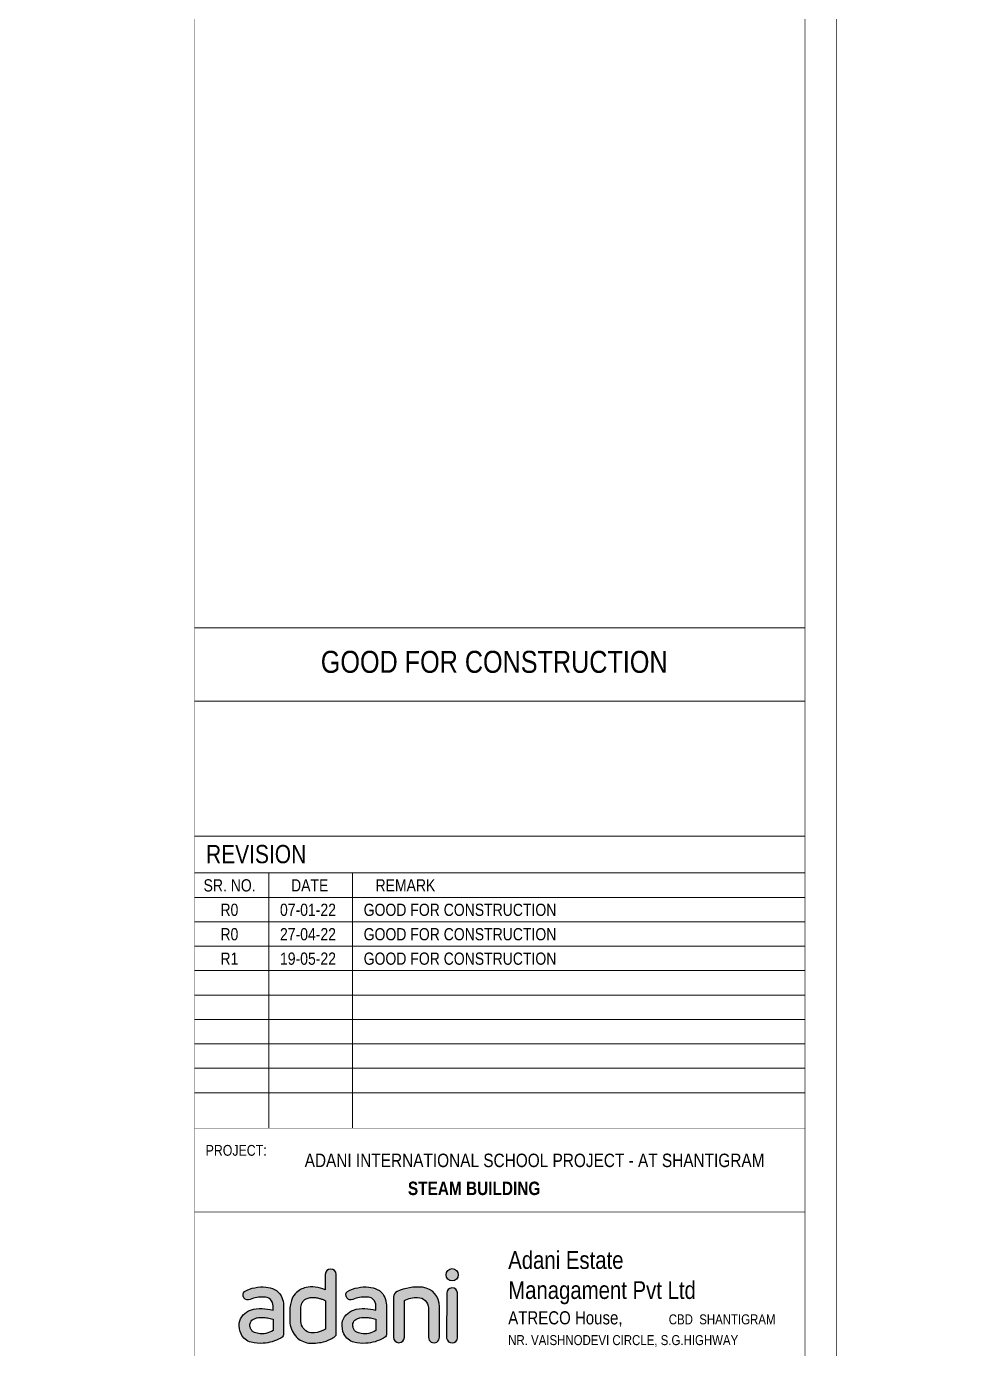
# Model space of a CAD drawing. Header units: millimetres. Extents: x 1112055 to 3390982, y -148532 to 766891.
# Drawn here: x 2385739 to 2396791, y 227747 to 243485 of the extents above; entities that cross this region are included whole.
import ezdxf
from ezdxf.enums import TextEntityAlignment as Align

# ---------------------------------------------------------------- set-up
doc = ezdxf.new("R2010")
doc.units = ezdxf.units.MM
for name, color, linetype, lineweight in [('B TITLE BLOCK', 250, 'Continuous', 0), ('TB IL', 7, 'Continuous', 9), ('tb text', 7, 'Continuous', 13)]:
    doc.layers.add(name, color=color, linetype=linetype, lineweight=lineweight)
doc.layers.add('FORMAT TEXT', color=7, linetype='Continuous')
doc.styles.add('SWINC', font='swissc.ttf')

# ---------------------------------------------------------------- blocks, each defined once
blk = doc.blocks.new('A$C448A1362')
h = blk.add_hatch(color=144)
h.set_gradient(color1=(0, 128, 167), color2=(196, 60, 91), rotation=5, tint=1)
edge = h.paths.add_edge_path()
edge.add_arc((14.81933344435538, -0.6985207138125133), 0.7431945778757773, 0, 360)
edge = h.paths.add_edge_path()
edge.add_line((14.15277161007043, -2.943220954840626), (14.15074250250791, -8.452755263949484))
edge.add_arc((14.81271016430946, -8.345192536199875), 0.6706496295921845, 189.2292944955668, 356.1382558233712)
edge.add_line((15.48183706351529, -8.390360206402192), (15.48183706351529, -2.906189741824846))
edge.add_arc((14.81858030050353, -2.970500210281671), 0.6663672936405483, 5.538180628108128, 177.6538117834876)
edge = h.paths.add_edge_path()
edge.add_line((7.658612856253058, -3.439845030765127), (7.658612856253058, -8.334052471542009))
edge.add_arc((8.327457436545956, -8.32652838341778), 0.668886899624382, 180.6445149192386, 359.3554850807614)
edge.add_line((8.996302016838627, -8.334052471542464), (8.996302016838627, -3.840593774361196))
edge.add_arc((10.43994891255898, -6.488699477092041), 3.016053741622978, 86.78809535472402, 118.5975448000749, ccw=False)
edge.add_arc((10.61373491564996, -4.807273183709412), 1.329898324167716, 3.2061460087869023, 90.20678352166891, ccw=False)
edge.add_line((11.94155164382369, -4.732893824975463), (11.94155164382369, -8.320863272386077))
edge.add_arc((12.60398342205281, -8.339524168990692), 0.6626945675571669, 178.3863879075979, 362.4913548570173)
edge.add_line((13.26605160525287, -8.310717734573473), (13.26605160525287, -4.586290803584006))
edge.add_arc((10.97818174704571, -4.509470264667243), 2.28915920881283, 358.0768837756475, 443.9565772997473)
edge.add_arc((10.59401221925009, -8.138142946765356), 5.938111340575273, 83.95657729974697, 114.9107743569737)
edge.add_arc((8.408866964090748, -3.432967517766201), 0.7502856299517944, 114.9107743569736, 180.5252106281581)
edge = h.paths.add_edge_path(flags=16)
edge.add_line((5.507758839991311, -6.128919827983509), (5.507758839991311, -7.509220247381791))
edge.add_arc((4.146227910375046, -5.350103415743206), 2.552557925878734, 260.598114554046, 302.23537625721383, ccw=False)
edge.add_arc((4.087928553207348, -5.702189379883976), 2.195677916363923, 243.4590382901451, 260.5981145540465, ccw=False)
edge.add_arc((3.365096810479827, -7.149373683017757), 0.5780165996690875, 209.8633087811852, 243.4590382901451, ccw=False)
edge.add_arc((4.137351262187394, -6.705965495283408), 1.468515201089699, 195.2092911337714, 209.8633087811827, ccw=False)
edge.add_arc((3.574157333157927, -6.859079973122107), 0.8848788031333445, 166.7985330258342, 195.2092911337714, ccw=False)
edge.add_arc((3.587606153449087, -6.862234728725753), 0.8986926820288219, 147.3576210444231, 166.798533025833, ccw=False)
edge.add_arc((3.389644337597701, -6.73542645901648), 0.6635986204241061, 120.63220694506651, 147.3576210444251, ccw=False)
edge.add_arc((4.530526850433716, -8.662080861807453), 2.902707839709622, 112.49789540908989, 120.632206945066, ccw=False)
edge.add_arc((3.650891727382941, -6.538233166334294), 0.6039066340219512, 97.65291712801451, 112.49789540909, ccw=False)
edge.add_arc((4.113118942007532, -9.978226818855319), 4.074815783988947, 87.68643739568421, 97.65291712801928, ccw=False)
edge.add_arc((4.113118942007304, -9.978226818858502), 4.074815783992284, 79.75290279672708, 87.68643739568432, ccw=False)
edge.add_arc((3.750854027135574, -11.98215784152194), 6.111228171535338, 73.29237366723208, 79.75290279672572, ccw=False)
edge = h.paths.add_edge_path()
edge.add_line((6.790154819498412, -4.403163846067628), (6.789647542607781, -8.021569906915602))
edge.add_arc((6.267806578629234, -7.927663462294049), 0.530222983307471, 290.01279134982053, 349.79867748199996, ccw=False)
edge.add_arc((3.985686338293817, -4.071748072450418), 5.002758515494103, 273.6188457994145, 299.5013455248223, ccw=False)
edge.add_arc((4.003606063649386, -4.355086746707229), 4.718853741165793, 255.66704751986748, 273.6188457994148, ccw=False)
edge.add_arc((3.293400358615145, -7.134654667361929), 1.849988117091353, 205.0891047683781, 255.66704751986708, ccw=False)
edge.add_arc((3.859586546516539, -6.869564954474072), 2.475159577771575, 173.9289781433874, 205.0891047683788, ccw=False)
edge.add_arc((3.123595983136966, -6.791286721989991), 1.735017975735576, 136.2598033714836, 173.9289781433874, ccw=False)
edge.add_arc((3.557998223588356, -7.206993982662198), 2.336281506215076, 109.5799741139754, 136.2598033714825, ccw=False)
edge.add_arc((3.91599006055776, -8.213464895504103), 3.404523919590422, 85.56592316711209, 109.5799741139746, ccw=False)
edge.add_arc((3.508382811704678, -13.46992161850562), 8.67676072668705, 76.65013801281992, 85.56592316711192, ccw=False)
edge.add_line((5.511817055116353, -5.027621698430494), (5.511817055116353, -4.501575562849439))
edge.add_arc((4.472484140997949, -4.465110926590796), 1.039972391973434, 357.9906215679799, 455.6588950534437)
edge.add_arc((4.086198299446323, -6.903609543656557), 3.484972647131051, 85.32993988743719, 113.1845555418632)
edge.add_arc((2.444315375492806, -3.165488927077377), 0.5988448662169389, 133.8620426340904, 296.78541516636506, ccw=False)
edge.add_arc((4.224328531941637, -6.831218957114515), 4.648377712036712, 84.78407122185848, 118.17724551367121, ccw=False)
edge.add_arc((4.305412553357883, -5.453939858085732), 3.269732674621548, 65.0770173786932, 84.00498154086301, ccw=False)
edge.add_arc((5.011671825826625, -3.985957337240734), 1.640984457002071, 25.615854055559396, 65.8410484831349, ccw=False)
edge.add_arc((4.440738750321316, -4.424729147798871), 2.350214712372408, 6.139679798615873, 29.24615656970508, ccw=False)
edge.add_line((6.777472897232656, -4.173367414613267), (6.790154819498412, -4.403163846067628))
edge = h.paths.add_edge_path()
edge.add_line((-0.6647863651678563, -0.6543876243279101), (-0.6647863651678563, -2.554646856619684))
edge.add_arc((-2.400736746012171, -6.432294233545463), 4.248490661933166, 65.88282809930101, 83.13487306898243)
edge.add_arc((-2.306256045762893, -5.647543298269056), 3.458072650285579, 83.13487306898298, 101.7924313308425)
edge.add_arc((-2.511163092840661, -4.666060909044745), 2.455428855959866, 101.7924313308415, 118.2655509453169)
edge.add_arc((-2.511163092840889, -4.66606090904429), 2.455428855959293, 118.2655509453176, 138.2614549608422)
edge.add_arc((-2.762000777547655, -4.442269798546704), 2.119271147127837, 138.261454960843, 163.1198987464418)
edge.add_arc((1.435355871833508, -5.715932123283665), 6.505615702627138, 163.1198987464423, 169.3828484008401)
edge.add_arc((-3.19076537750334, -4.848743643640091), 1.798916894248737, 169.3828484008401, 182.2402990978122)
edge.add_line((-4.988307303988677, -4.919064443836078), (-4.988307303988677, -6.369876351031735))
edge.add_arc((-2.069278757865959, -6.282007161035608), 2.9203507747582, 181.7242085214847, 219.8409375234252)
edge.add_arc((-2.492418944295423, -6.635066779090948), 2.369262114674396, 219.8409375234248, 238.8760015993548)
edge.add_arc((-2.291705121782343, -6.30265454861069), 2.757571179106963, 238.8760015993553, 256.8052270138245)
edge.add_arc((-2.291705121782343, -6.30265454861069), 2.757571179106969, 256.8052270138248, 274.3139534058478)
edge.add_arc((-3.081769659276461, 4.170752759902143), 13.2607355891034, 274.3139534058478, 278.35095906789)
edge.add_arc((-1.635209111257609, -5.683693761481891), 3.30068269457009, 278.3509590678898, 299.1663416277946)
edge.add_arc((-2.948734989847708, -3.330170478050832), 5.995941880507485, 299.166341627795, 305.5628000104232)
edge.add_arc((0.2806405914250263, -7.913759985370007), 0.3910279286526687, 311.2521827326039, 366.890062656182)
edge.add_line((0.6688445802926708, -7.866850455274061), (0.6647863651676289, -0.6543876243279101))
edge.add_arc((-2.273736754432321e-13, -0.6648689873070452), 0.6648689873071513, 0.9032798203518209, 179.0967201796482)
edge = h.paths.add_edge_path(flags=16)
edge.add_line((-0.6566699349179999, -3.865957618892708), (-0.6566699349179999, -7.331673335662117))
edge.add_arc((-2.177874036258572, -4.976513678812125), 2.803718767492351, 273.8152628129169, 302.8585285343123, ccw=False)
edge.add_arc((-2.222214389678811, -6.391559054528216), 1.40160951483312, 207.7678228712067, 279.4820398668521, ccw=False)
edge.add_arc((-1.983284873086404, -6.265757242648078), 1.671634346601225, 177.0124350050554, 207.7678228712068, ccw=False)
edge.add_line((-3.652647250965629, -6.178632963264818), (-3.652647250965629, -4.830798264866871))
edge.add_arc((-1.238173986717811, -5.021393273126478), 2.42198422805385, 159.7603310861371, 175.4865139123886, ccw=False)
edge.add_arc((-2.68210193758614, -4.488995900572945), 0.8830316980514378, 128.3998146419164, 159.7603310861371, ccw=False)
edge.add_arc((-2.214624559589311, -5.078809482746465), 1.635637279119564, 114.37650926095529, 128.3998146419147, ccw=False)
edge.add_arc((-2.394140627233583, -4.682636839643919), 1.200690406863742, 90.11877477638052, 114.3765092609566, ccw=False)
edge.add_arc((-2.371279833046856, -15.71044246335828), 12.22851972592457, 87.66288555333898, 90.11877477638222, ccw=False)
edge.add_arc((-1.946071046559382, -5.291973032022042), 1.801376886018847, 71.99206667147678, 87.66288555333881, ccw=False)
edge.add_arc((-6.364710685310456, -19.83489248203136), 17.00044722771216, 71.72441422244219, 72.98208476505982, ccw=False)
edge.add_arc((-1.948515104208809, -6.169105727444958), 2.640711107135314, 60.711755299823324, 69.72818362236211, ccw=False)
edge = h.paths.add_edge_path(flags=16)
edge.add_line((-7.044807818593881, -6.128919827983509), (-7.044807818593881, -7.509220247381791))
edge.add_arc((-8.406338748210146, -5.350103415743206), 2.552557925878734, 260.598114554046, 302.23537625721383, ccw=False)
edge.add_arc((-8.464638105377844, -5.702189379883976), 2.195677916363924, 243.4590382901451, 260.5981145540465, ccw=False)
edge.add_arc((-9.187469848105366, -7.149373683017757), 0.5780165996690874, 209.8633087811852, 243.4590382901451, ccw=False)
edge.add_arc((-8.41521539639757, -6.705965495283408), 1.468515201089699, 195.2092911337714, 209.8633087811827, ccw=False)
edge.add_arc((-8.978409325427265, -6.859079973122107), 0.8848788031333437, 166.7985330258342, 195.2092911337714, ccw=False)
edge.add_arc((-8.964960505136105, -6.862234728725753), 0.8986926820288219, 147.3576210444231, 166.798533025833, ccw=False)
edge.add_arc((-9.162922320987263, -6.73542645901648), 0.6635986204241063, 120.63220694506651, 147.3576210444251, ccw=False)
edge.add_arc((-8.022039808151249, -8.662080861807453), 2.902707839709622, 112.49789540908989, 120.632206945066, ccw=False)
edge.add_arc((-8.901674931202251, -6.538233166334294), 0.6039066340219509, 97.65291712801428, 112.49789540908989, ccw=False)
edge.add_arc((-8.43944771657766, -9.978226818855319), 4.074815783988947, 87.68643739568421, 97.65291712801928, ccw=False)
edge.add_arc((-8.439447716577888, -9.978226818858502), 4.074815783992284, 79.75290279672708, 87.68643739568432, ccw=False)
edge.add_arc((-8.801712631449618, -11.98215784152194), 6.111228171535338, 73.29237366723208, 79.75290279672572, ccw=False)
edge = h.paths.add_edge_path()
edge.add_line((-5.762411839086781, -4.403163846067628), (-5.762919115977411, -8.021569906915602))
edge.add_arc((-6.284760079955959, -7.927663462294049), 0.5302229833074719, 290.01279134982065, 349.798677482, ccw=False)
edge.add_arc((-8.566880320291148, -4.071748072450418), 5.002758515494103, 273.6188457994145, 299.5013455248223, ccw=False)
edge.add_arc((-8.548960594935807, -4.355086746707229), 4.718853741165793, 255.66704751986748, 273.6188457994148, ccw=False)
edge.add_arc((-9.259166299970047, -7.134654667361929), 1.849988117091353, 205.0891047683781, 255.66704751986708, ccw=False)
edge.add_arc((-8.692980112068653, -6.869564954474072), 2.475159577771575, 173.9289781433874, 205.0891047683788, ccw=False)
edge.add_arc((-9.428970675448227, -6.791286721989991), 1.735017975735576, 136.2598033714836, 173.9289781433874, ccw=False)
edge.add_arc((-8.994568434996836, -7.206993982662198), 2.336281506215077, 109.5799741139754, 136.2598033714825, ccw=False)
edge.add_arc((-8.636576598027432, -8.213464895504103), 3.404523919590422, 85.56592316711209, 109.5799741139746, ccw=False)
edge.add_arc((-9.044183846880514, -13.46992161850562), 8.67676072668705, 76.65013801281992, 85.56592316711192, ccw=False)
edge.add_line((-7.040749603468839, -5.027621698430494), (-7.040749603468839, -4.501575562849439))
edge.add_arc((-8.080082517587016, -4.465110926590796), 1.039972391973435, 357.9906215679799, 455.6588950534437)
edge.add_arc((-8.466368359138869, -6.903609543656557), 3.484972647131051, 85.32993988743719, 113.1845555418632)
edge.add_arc((-10.10825128309239, -3.165488927077377), 0.5988448662169391, 133.8620426340904, 296.7854151663651, ccw=False)
edge.add_arc((-8.328238126643555, -6.831218957114515), 4.648377712036713, 84.78407122185848, 118.17724551367121, ccw=False)
edge.add_arc((-8.24715410522731, -5.453939858085732), 3.269732674621548, 65.0770173786932, 84.00498154086301, ccw=False)
edge.add_arc((-7.540894832758568, -3.985957337240734), 1.640984457002071, 25.615854055559396, 65.8410484831349, ccw=False)
edge.add_arc((-8.111827908263876, -4.424729147798871), 2.350214712372407, 6.139679798615873, 29.24615656970508, ccw=False)
edge.add_line((-5.775093761352537, -4.173367414613267), (-5.762411839086781, -4.403163846067628))
at = {"layer": 'Defpoints'}
for points in [[(-0.6647863651678563, -0.6543876243279101), (-0.6647863651678563, -2.554646856619684, 0.07541875449206863), (-1.892903717377976, -2.214264063008386, 0.08158927728195095), (-3.012971091884083, -2.262455367618031, 0.07200158244177832), (-3.673952880372099, -2.503411890666257, 0.08747065465243846), (-4.343380748454138, -3.031402128400487, 0.1088927901249689), (-4.789962039753391, -3.826897298314407, 0.02733407760724219), (-4.95888524433235, -4.517301146458749, 0.05616014285171117), (-4.988307303988677, -4.919064443836078), (-4.988307303988677, -6.369876351031735, 0.1678662430565968), (-4.311599931891351, -8.152954621588151, 0.08324764646749883), (-3.717071416075441, -8.663275173559896, 0.07839098920922768), (-2.921153974680465, -8.987425106671026, 0.07654520455502953), (-2.084276282893143, -9.052413098854458, 0.01761658224182823), (-1.155830395295652, -8.949379339873985, 0.09107480465804352), (-0.02663203675820114, -8.565878010559345, 0.02791706392525837), (0.5384744194011546, -8.207740525776217, 0.2476503926846541), (0.6688445802926708, -7.866850455274061), (0.6647863651676289, -0.6543876243279101, 0.9843577705796193), (-0.6647863651678563, -0.6543876243279101, -0.9843577705796193)], [(7.658612856253058, -3.439845030765127), (7.658612856253058, -8.334052471542464, 0.9888138903809678), (8.996302016838627, -8.334052471542464), (8.996302016838627, -3.840593774361196, -0.1396930776755655), (10.60893525214442, -3.477383520671765, -0.3989627704076013), (11.94155164382369, -4.732893824975463), (11.94155164382369, -8.320863272386077, 1.036479897949533), (13.26605160525287, -8.310717734573473), (13.26605160525287, -4.586290803584006, 0.3933042129500563), (11.21918935156964, -2.233033307961932, 0.1358904779811795), (8.092841874630494, -2.752484843964567, 0.2943844530381903), (7.658612856253058, -3.439845030765127, 4.248669503008863)], [(14.15277161007043, -2.943220954840626), (14.15074250250791, -8.452755263949484, 0.891820705005876), (15.48183706351529, -8.390360206402192), (15.48183706351529, -2.906189741824846, 0.933458803029733), (14.15277161007043, -2.943220954840626, 1.924318933905837)], [(-0.6566699349179999, -3.865957618892708), (-0.6566699349179999, -7.331673335661662, -0.1274079101730488), (-1.99131543415956, -7.77401878428941, -0.3235416448118485), (-3.462418416980199, -7.044554615566767, -0.1350070942812793), (-3.652647250965629, -6.178632963264818), (-3.652647250965629, -4.830798264866871, -0.06872631680704114), (-3.510609721589844, -4.183512952425872, -0.1376965565907644), (-3.230592877963318, -3.79696796176745, -0.06126469009804751), (-2.889702807461617, -3.588984436609962, -0.10624137210056), (-2.396629669771301, -3.48194901268721, -0.01071624843410108), (-1.872612641752767, -3.492094550499814, -0.06848360903983725), (-1.389177764984424, -3.578838898797358, -0.005487678053938331), (-1.033576664654447, -3.691961645407218, -0.03936189994623337), (-0.6566699349179999, -3.865957618892708, 1.356783517631229)], [(-7.044807818593881, -6.128919827983509), (-7.044807818593881, -7.509220247381791, -0.1837024111024695), (-8.82332059713508, -7.86837228594618, -0.07492305019557059), (-9.445749341935425, -7.666476083476255, -0.1476481128128201), (-9.688734972545944, -7.437186928912297, -0.06402749356167123), (-9.83229433259362, -7.091224089504294, -0.1246042540064638), (-9.839903485953073, -6.656995071127085, -0.08503102905075369), (-9.72170797043691, -6.377485504390961, -0.1171430805373001), (-9.501042523013666, -6.164429210327171, -0.03550754085689274), (-9.132759500417933, -5.980287699029532, -0.06486417715555219), (-8.982098263901435, -5.939705547779113, -0.04351440527225555), (-8.274954278366295, -5.906732549888375, -0.03463040874682313), (-7.714563698912571, -5.96840552179242, -0.02819684536750116), (-7.044807818593881, -6.128919827983509, 0.4870208130656629)], [(5.507758839991311, -6.128919827983509), (5.507758839991311, -7.509220247381791, -0.1837024111024695), (3.729246061450112, -7.86837228594618, -0.07492305019557059), (3.106817316649767, -7.666476083476255, -0.1476481128128201), (2.86383168603902, -7.437186928912297, -0.06402749356167123), (2.720272325991345, -7.091224089504294, -0.1246042540064638), (2.712663172632119, -6.656995071127085, -0.08503102905075369), (2.830858688148282, -6.377485504390961, -0.1171430805373001), (3.051524135571299, -6.164429210327171, -0.03550754085689274), (3.419807158167259, -5.980287699029532, -0.06486417715555219), (3.57046839468353, -5.939705547779113, -0.04351440527225555), (4.277612380218898, -5.906732549888375, -0.03463040874682313), (4.838002959672622, -5.96840552179242, -0.02819684536750116), (5.507758839991311, -6.128919827983509, 0.4870208130656629)]]:
    blk.add_lwpolyline(points, format="xyb", dxfattribs=at)
for points in [[(-5.762411839086781, -4.403163846067628), (-5.762919115977411, -8.021569906915602, -0.2669481187597852), (-6.103301909588708, -8.425869588745854, -0.1134162915094906), (-8.2511122645069, -9.064531194046367, -0.07849008793115403), (-9.717142478421238, -8.927059156686255, -0.2243418394939228), (-10.9346070159279, -7.919099975008749, -0.1368057198153948), (-11.15425790956988, -6.607789212736179, -0.1658590459996468), (-10.68249040128603, -5.591713600808589, -0.1169414544130342), (-9.777508428406009, -5.005808792133166, -0.1051662217590635), (-8.373365995148106, -4.819130896382148, -0.03892208847284846), (-7.040749603468839, -5.027621698430494), (-7.040749603468839, -4.501575562849439, 0.4539793650940807), (-8.182629884272046, -3.43020676984338, 0.1221406884645016), (-9.838381655281182, -3.700078075657302, -0.8610727055752213), (-10.52320545762882, -2.733715599011475, -0.1467451494329428), (-7.905656701989301, -2.20208941763326, -0.08277711465856903), (-6.869290014436729, -2.488700860838208, -0.1773403027500228), (-6.061197927666626, -3.276501871983101, -0.1011640304320547), (-5.775093761352537, -4.173367414613267)], [(6.790154819498412, -4.403163846067628), (6.789647542607781, -8.021569906915602, -0.2669481187597852), (6.449264748996484, -8.425869588745854, -0.1134162915094906), (4.301454394078291, -9.064531194046367, -0.07849008793115403), (2.835424180163955, -8.927059156686255, -0.2243418394939228), (1.617959642657297, -7.919099975008749, -0.1368057198153948), (1.398308749015314, -6.607789212736179, -0.1658590459996468), (1.870076257299161, -5.591713600808589, -0.1169414544130342), (2.775058230179184, -5.005808792133166, -0.1051662217590635), (4.179200663437086, -4.819130896382148, -0.03892208847284846), (5.511817055116353, -5.027621698430494), (5.511817055116353, -4.501575562849439, 0.4539793650940807), (4.369936774313146, -3.43020676984338, 0.1221406884645016), (2.71418500330401, -3.700078075657302, -0.8610727055752213), (2.029361200956373, -2.733715599011475, -0.1467451494329428), (4.646909956595891, -2.20208941763326, -0.08277711465856903), (5.683276644148464, -2.488700860838208, -0.1773403027500228), (6.491368730918566, -3.276501871983101, -0.1011640304320547), (6.777472897232656, -4.173367414613267)]]:
    blk.add_lwpolyline(points, format="xyb", close=True, dxfattribs=at)
blk.add_circle((14.81933344435538, -0.6985207138125133), 0.7431945778757773, dxfattribs=at)

msp = doc.modelspace()

# ---------------------------------------------------------------- linework, layer by layer
at = {"layer": 'B TITLE BLOCK', "color": 250, "lineweight": 0}
for p, q in [((2395009.466872244, 236324.6456359068), (2387740.398169872, 236324.6456359068)), ((2395009.466872244, 235452.3573916228), (2387740.398169872, 235452.3573916228)), ((2395009.466872244, 233844.733905379), (2387740.398169872, 233844.733905379)), ((2395009.466872244, 233408.5897832373), (2387740.398169872, 233408.5897832373)), ((2388624.59256825, 233408.5897832373), (2388624.59256825, 230370.7924337085)), ((2389621.030439144, 233408.5897832373), (2389621.030439144, 230370.7924337085)), ((2395009.466872244, 233117.8270351427), (2387740.398169872, 233117.8270351427)), ((2395009.466872244, 232827.0642870482), (2387740.398169872, 232827.0642870482)), ((2395009.466872244, 232536.3015389535), (2387740.398169872, 232536.3015389535)), ((2395009.466872244, 232245.5387908592), (2387740.398169872, 232245.5387908592)), ((2395009.466872244, 231954.7760427644), (2387740.398169872, 231954.7760427644)), ((2395009.466872244, 231664.0132946697), (2387740.398169872, 231664.0132946697)), ((2395009.466872244, 231373.2505465752), (2387740.398169872, 231373.2505465752)), ((2395009.466872244, 231082.4877984808), (2387740.398169872, 231082.4877984808)), ((2395009.466872244, 230791.7250503862), (2387740.398169872, 230791.7250503862))]:
    msp.add_line(p, q, dxfattribs=at)
at = {"layer": 'B TITLE BLOCK', "color": 1, "const_width": 8.389066461453254}
msp.add_lwpolyline([(2323589.481128773, 286764.8675577912), (2323589.481128773, 210044.9450273867), (2395383.189128501, 210044.9450273867), (2395383.189128501, 286764.8675577912)], close=True, dxfattribs=at)
at = {"layer": 'B TITLE BLOCK', "color": 250, "lineweight": 0}
for points, const_width in [([(2323963.20338503, 286391.1453015343), (2323963.20338503, 210418.6672836437), (2395009.466872244, 210418.6672836437), (2395009.466872244, 286391.1453015343)], 8.389066461453254), ([(2387740.398169872, 210418.6672836437), (2395009.466872244, 210418.6672836437), (2395009.466872244, 286391.1453015342), (2387740.398169872, 286391.1453015342)], 6.061100518399976), ([(2395009.466872244, 236324.6456359068), (2387740.398169872, 236324.6456359068), (2387740.398169872, 230370.7924337085), (2395009.466872244, 230370.7924337085)], 6.061100518399976), ([(2387740.398169871, 229372.9434886445), (2395009.466872244, 229372.9434886445), (2395009.466872244, 227133.7791788843), (2387740.398169871, 227133.7791788843)], 6.061100518399976)]:
    msp.add_lwpolyline(points, close=True, dxfattribs=dict(at, const_width=const_width))

# ---------------------------------------------------------------- block references
at = {"layer": 'TB IL', "xscale": 97.5659395029696, "yscale": 97.5659395029696, "zscale": 97.5659395029696}
msp.add_blockref('A$C448A1362', (2389362.885623739, 228693.3209268426), dxfattribs=at)

# ---------------------------------------------------------------- texts
at = {"layer": 'B TITLE BLOCK', "color": 251, "lineweight": 0, "char_height": 464.2767183330583, "attachment_point": 2, "style": 'SWINC'}
for insert in [(2828721.504833134, 232199.8491539389), (2942483.420667095, 232199.8491539389)]:
    msp.add_mtext_dynamic_manual_height_columns('\\pxsm1,qj;{\\fBankGothic Lt BT|b0|i0|c0|p34;BHOOMI\\P\\ps*,q*;\\fGost|b0|i0|c0|p2;\\H0.8x;- CONSULTANTS -\\C1; }', width=1213989.135503311, gutter_width=0, heights=[170761.4452593488], dxfattribs=dict(at, insert=insert))
at = {"layer": 'FORMAT TEXT', "style": 'SWINC'}
msp.add_text('GOOD FOR CONSTRUCTION', height=261.6864732852808, dxfattribs=at).set_placement((2391309.435834046, 235921.634032277), align=Align.MIDDLE)
msp.add_text('REVISION', height=218.0720610710674, dxfattribs=at).set_placement((2387878.069316175, 233523.9247037289))
at = {"layer": 'FORMAT TEXT', "lineweight": 15, "style": 'SWINC'}
for s, p in [('SR. NO.', (2387848.536705567, 233187.9067179412)), ('DATE', (2388890.669465603, 233187.9067179412)), ('REMARK', (2389896.409149886, 233187.9067179412)), ('R1', (2388049.926407006, 232315.6184736576)), ('19-05-22', (2388758.827968884, 232315.6184736576)), ('GOOD FOR CONSTRUCTION', (2389755.265839787, 232315.6184736576))]:
    msp.add_text(s, height=145.3813740473782, dxfattribs=at).set_placement(p)
at = {"layer": 'FORMAT TEXT', "color": 252, "lineweight": 15, "style": 'SWINC'}
for s, p in [('R0', (2388049.926407006, 232897.1439698466)), ('07-01-22', (2388758.827968884, 232897.1439698466)), ('GOOD FOR CONSTRUCTION', (2389755.265839787, 232897.1439698466)), ('R0', (2388049.926407006, 232606.3812217519)), ('27-04-22', (2388758.827968884, 232606.3812217519)), ('GOOD FOR CONSTRUCTION', (2389755.265839787, 232606.3812217519))]:
    msp.add_text(s, height=145.3813740473782, dxfattribs=at).set_placement(p)
at = {"layer": 'tb text', "color": 7, "style": 'SWINC'}
msp.add_text('PROJECT:', height=128.2679721989315, dxfattribs=at).set_placement((2387873.381162951, 230041.9788594129))
at = {"layer": 'tb text', "style": 'SWINC'}
for s, height, p in [('Adani Estate', 211.3267189766878, (2391476.490748897, 228694.6821913818)), ('Managament Pvt Ltd', 211.3267189766878, (2391476.490748897, 228337.0408033126)), ('ATRECO House,', 156.1049340408895, (2391476.490748897, 228034.6212001796)), ('  CBD  SHANTIGRAM', 118.8707851734565, (2393312.582115949, 228034.6212001794)), ('NR. VAISHNODEVI CIRCLE, S.G.HIGHWAY', 118.8707851734565, (2391476.490748897, 227787.8430075589))]:
    msp.add_text(s, height=height, dxfattribs=at).set_placement(p)
at = {"layer": 'tb text', "char_height": 159.9195114520113, "width": 10300.60980860079, "attachment_point": 1, "style": 'SWINC'}
for s, insert in [('ADANI INTERNATIONAL SCHOOL PROJECT - AT SHANTIGRAM', (2389052.924618167, 230066.6952517545)), ('{\\fSwis721 Cn BT|b1|i0|c0|p34;STEAM BUILDING}', (2390282.009174284, 229733.6002168276))]:
    msp.add_mtext(s, dxfattribs=dict(at, insert=insert))

doc.saveas('drawing.dxf')
